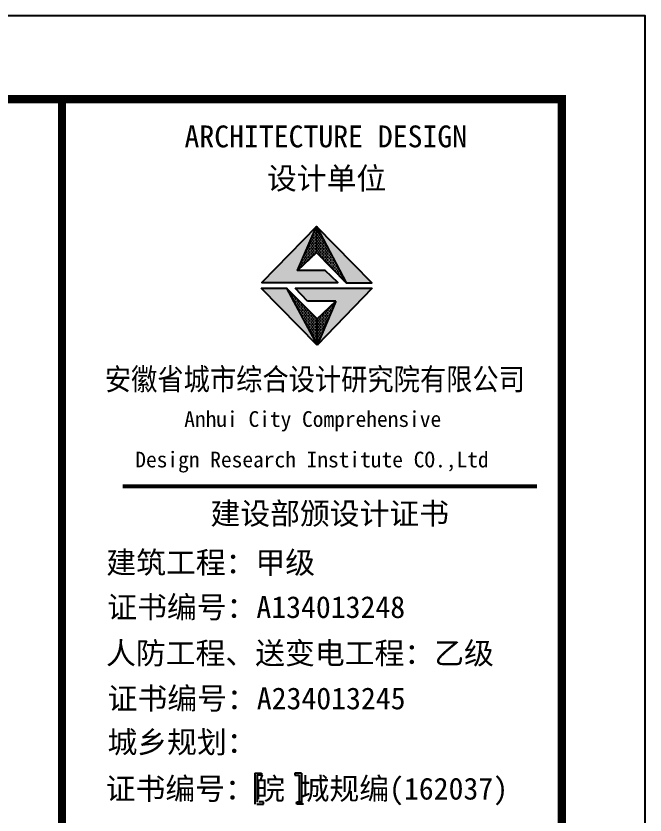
# Model space of a CAD drawing. Extents: x 69728788 to 150163257, y 20675998 to 43663798.
# Drawn here: x 75125467 to 75133031, y 20896479 to 20906088 of the extents above; entities that cross this region are included whole.
import ezdxf

# ---------------------------------------------------------------- set-up
doc = ezdxf.new("R2010")
doc.units = 0
doc.header["$LTSCALE"] = 1000
doc.header["$MEASUREMENT"] = 0
doc.layers.add('PUB_TITLE', color=4, linetype='CONTINUOUS')
doc.layers.add('图框', color=253, linetype='CONTINUOUS')
doc.styles.add('黑体', font='simhei.ttf', dxfattribs={"width": 0.6, "height": 4.3})

msp = doc.modelspace()

# ---------------------------------------------------------------- hatches: boundary and pattern name
at = {"layer": '图框'}
for color, points in [(1, [(75128852, 20903027.6), (75129079.7, 20903555.6), (75128423.3, 20902881), (75129337.2, 20902881), (75129185.6, 20903027.6)]), (1, [(75129438.3, 20902878.2), (75129747.7, 20902878.2), (75129079.7, 20903555.6)]), (1, [(75128719.3, 20902813.1), (75128415.8, 20902813.1), (75129088.6, 20902129.8)]), (1, [(75128823.9, 20902815.2), (75128973.1, 20902658.6), (75129311.2, 20902658.6), (75129088.6, 20902129.8), (75129748.2, 20902815.2)]), (4, [(75128367, 20896957), (75128418.3, 20896957), (75128418.3, 20896982.6), (75128394.6, 20896982.6), (75128339.4, 20896982.6), (75128339.4, 20896610.2), (75128394.6, 20896610.2), (75128418.3, 20896610.2), (75128418.3, 20896635.9), (75128367, 20896635.9)]), (4, [(75128872, 20896635.9), (75128820.7, 20896635.9), (75128820.7, 20896610.2), (75128844.4, 20896610.2), (75128899.6, 20896610.2), (75128899.6, 20896982.6), (75128844.4, 20896982.6), (75128820.7, 20896982.6), (75128820.7, 20896957), (75128872, 20896957)])]:
    msp.add_hatch(color=color, dxfattribs=at).paths.add_polyline_path(points)
h = msp.add_hatch(dxfattribs=at)
h.set_pattern_fill('DOTS', color=256, scale=300, style=0)
h.set_pattern_definition([(0, (72849716.851, 21764605.48), (9.375, 18.75), [0, -18.75])])
h.paths.add_polyline_path([(75129088.6, 20902129.8), (75129088.6, 20902444.8), (75128719.3, 20902813.1)])
h.paths.add_polyline_path([(75129311.2, 20902658.6), (75129088.6, 20902444.8), (75129088.6, 20902129.8)])
h.paths.add_polyline_path([(75129079.7, 20903555.6), (75129079.7, 20903245.1), (75129438.3, 20902878.2)])
h.paths.add_polyline_path([(75129079.7, 20903245.1), (75129079.7, 20903555.6), (75128852, 20903027.6)])

# ---------------------------------------------------------------- linework, layer by layer
at = {"layer": 'PUB_TITLE'}
msp.add_lwpolyline([(75043830.5, 20864087.7), (75133030.5, 20864087.7), (75133030.5, 20906087.7), (75043830.5, 20906087.7)], close=True, dxfattribs=at)
at = {"layer": 'PUB_TITLE', "const_width": 100}
msp.add_lwpolyline([(75046330.5, 20865087.7), (75132030.5, 20865087.7), (75132030.5, 20905087.7), (75046330.5, 20905087.7)], close=True, dxfattribs=at)
at = {"layer": '图框'}
for p, q in [((75128852, 20903027.6), (75129079.7, 20903555.6)), ((75129079.7, 20903555.6), (75129438.3, 20902878.2)), ((75129088.6, 20902129.8), (75128415.8, 20902813.1)), ((75128415.8, 20902813.1), (75128719.3, 20902813.1)), ((75129088.6, 20902129.8), (75128415.8, 20902813.1)), ((75128415.8, 20902813.1), (75128719.3, 20902813.1)), ((75128415.8, 20902813.1), (75128719.3, 20902813.1)), ((75129088.6, 20902444.8), (75128719.3, 20902813.1)), ((75128823.9, 20902815.2), (75129748.2, 20902815.2)), ((75128973.1, 20902658.6), (75128823.9, 20902815.2)), ((75129748.2, 20902815.2), (75129088.6, 20902129.8)), ((75129311.2, 20902658.6), (75128973.1, 20902658.6)), ((75129088.6, 20902444.8), (75129311.2, 20902658.6)), ((75129311.2, 20902658.6), (75129088.6, 20902129.8)), ((75129088.6, 20902129.8), (75129088.6, 20902444.8)), ((75129088.6, 20902129.8), (75129088.6, 20902444.8)), ((75129088.6, 20902129.8), (75129088.6, 20902444.8))]:
    msp.add_line(p, q, dxfattribs=at)
at = {"layer": '图框', "color": 1}
for p, q in [((75129088.6, 20902129.8), (75128415.8, 20902813.1)), ((75128719.3, 20902813.1), (75129088.6, 20902129.8))]:
    msp.add_line(p, q, dxfattribs=at)
at = {"layer": '图框', "color": 4}
for p, q in [((75128339.4, 20896982.6), (75128394.6, 20896982.6)), ((75128339.4, 20896982.6), (75128339.4, 20896610.2)), ((75128418.3, 20896957), (75128367, 20896957)), ((75128367, 20896957), (75128367, 20896635.9)), ((75128394.6, 20896982.6), (75128418.3, 20896982.6)), ((75128418.3, 20896982.6), (75128418.3, 20896957)), ((75128844.4, 20896982.6), (75128820.7, 20896982.6)), ((75128820.7, 20896982.6), (75128820.7, 20896957)), ((75128820.7, 20896957), (75128872, 20896957)), ((75128899.6, 20896982.6), (75128844.4, 20896982.6)), ((75128872, 20896957), (75128872, 20896635.9)), ((75128899.6, 20896982.6), (75128899.6, 20896610.2)), ((75128362.3, 20896610.2), (75128417.6, 20896610.2)), ((75128441.3, 20896635.9), (75128390, 20896635.9)), ((75128417.6, 20896610.2), (75128441.3, 20896610.2)), ((75128441.3, 20896610.2), (75128441.3, 20896635.9)), ((75128843.7, 20896610.2), (75128843.7, 20896635.9)), ((75128843.7, 20896635.9), (75128895, 20896635.9)), ((75128867.4, 20896610.2), (75128843.7, 20896610.2)), ((75128922.6, 20896610.2), (75128867.4, 20896610.2))]:
    msp.add_line(p, q, dxfattribs=at)
for points, const_width in [([(75126021.3, 20905087.7), (75126021.3, 20865087.7)], 98.6), ([(75126750, 20900431.7), (75131730, 20900431.7)], 49.8)]:
    msp.add_lwpolyline(points, dxfattribs=dict(at, const_width=const_width))
at = {"layer": '图框'}
for points in [[(75129185.6, 20903027.6), (75128852, 20903027.6), (75129079.7, 20903245.1), (75129438.3, 20902878.2), (75129747.7, 20902878.2), (75129079.7, 20903555.6), (75128423.3, 20902881), (75129337.2, 20902881), (75129185.6, 20903027.6)], [(75129079.7, 20903555.6), (75129079.7, 20903245.1)]]:
    msp.add_lwpolyline(points, dxfattribs=at)

# ---------------------------------------------------------------- texts
at = {"layer": '图框', "color": 4, "style": '黑体'}
for s, height, p in [('ARCHITECTURE DESIGN', 262.944, (75127493, 20904508)), ('设计单位', 262.94, (75128484.3, 20904004.4)), ('Anhui City Comprehensive ', 189.24, (75127490.3, 20901146.2)), (' Design Research Institute CO.,Ltd', 189.24, (75126773, 20900659.2)), ('建设部颁设计证书', 262.94, (75127805.5, 20899973.1)), (' 建筑工程：甲级', 262.94, (75126374.2, 20899383.8)), ('证书编号：A134013248', 262.944, (75126564.4, 20898848)), ('人防工程、送变电工程：乙级', 262.944, (75126550.6, 20898294.3)), ('证书编号：A234013245', 262.944, (75126569.2, 20897750.1)), ('城乡规划：', 262.94, (75126567.3, 20897224.8)), ('证书编号：皖 城规编(162037)', 262.944, (75126546.2, 20896664.7))]:
    msp.add_text(s, height=height, dxfattribs=at).set_placement(p)
at = {"layer": '图框', "color": 4, "style": '黑体', "width": 0.88}
msp.add_text('安徽省城市综合设计研究院有限公司', height=262.944, dxfattribs=at).set_placement((75126536.2, 20901588.1))

doc.saveas('drawing.dxf')
